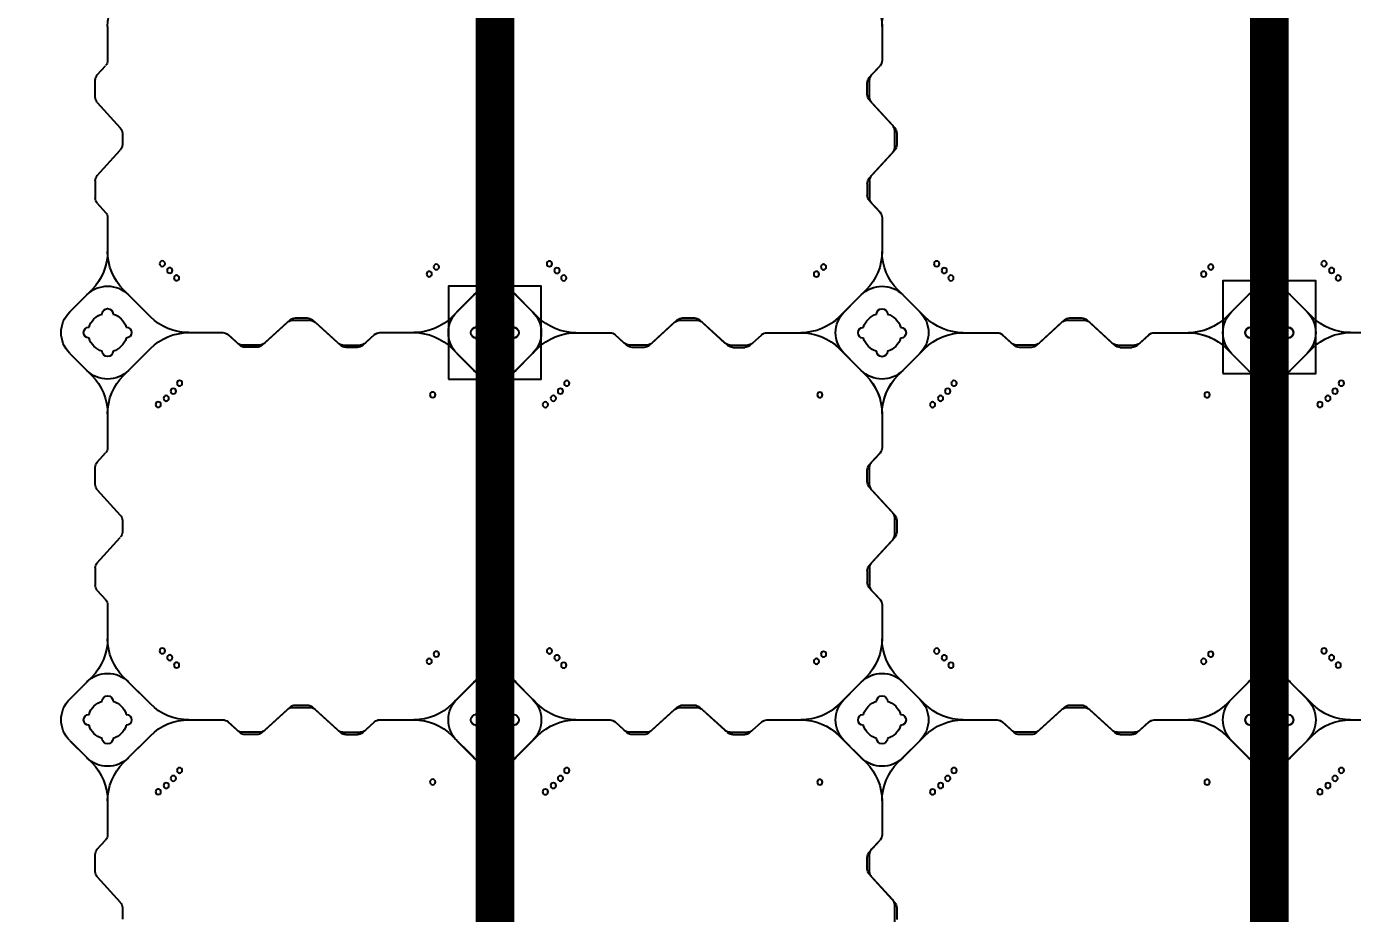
# Model space of a CAD drawing. Header units: millimetres. Extents: x -1612139 to -1260738, y 1141106 to 1536160.
# Drawn here: x -1313624 to -1311911, y 1266061 to 1267207 of the extents above; entities that cross this region are included whole.
import ezdxf

# ---------------------------------------------------------------- set-up
doc = ezdxf.new("R2010")
doc.units = ezdxf.units.MM
doc.header["$LTSCALE"] = 10
doc.layers.get('0').update_dxf_attribs({"linetype": 'CONTINUOUS'})
doc.layers.get('DEFPOINTS').update_dxf_attribs({"linetype": 'CONTINUOUS'})
doc.layers.add('W-FLOAT_BOWL浮筒', color=253, linetype='CONTINUOUS')
doc.styles.add('STANDARD_T3', font='simplex.shx', dxfattribs={"width": 0.7, "bigfont": 'gbcbig.shx'})
doc.dimstyles.new('W&&200', dxfattribs={"dimtxt": 700, "dimasz": 200, "dimexe": 500, "dimexo": 600, "dimgap": 200, "dimtad": 1, "dimdec": 0, "dimzin": 0, "dimdsep": 46, "dimtxsty": 'STANDARD_T3', "dimcen": 0.09, "dimclrd": 1, "dimclre": 1, "dimclrt": 7, "dimazin": 2, "dimtfac": 1, "dimtdec": 0, "dimtix": 1, "dimtmove": 2, "dimatfit": 3, "dimfxl": 100, "dimtolj": 1, "dimtzin": 0, "dimarcsym": 0})

# ---------------------------------------------------------------- blocks, each defined once
blk = doc.blocks.new('蓝色')
at = {"layer": 'W-FLOAT_BOWL浮筒', "color": 5}
for p, q in [((20022.3, -10260.8), (20022.3, -10238.5)), ((20025.3, -10257.3), (20025.3, -10242)), ((20522.3, -10260.8), (20522.3, -10238.5)), ((20525.3, -10257.3), (20525.3, -10242)), ((21022.3, -10260.8), (21022.3, -10238.5)), ((19989.9, -10300.3), (20019.7, -10267.5)), ((19992.9, -10296.8), (20022.7, -10264)), ((20489.9, -10300.3), (20519.7, -10267.5)), ((20492.9, -10296.8), (20522.7, -10264)), ((20989.9, -10300.3), (21019.7, -10267.5)), ((19990.3, -10303.5), (19990.3, -10325.8)), ((20490.3, -10303.5), (20490.3, -10325.8)), ((19987.3, -10307), (19987.3, -10322.3)), ((20487.3, -10307), (20487.3, -10322.3)), ((20987.3, -10307), (20987.3, -10322.3)), ((19989.9, -10329), (20003.7, -10344.2)), ((19992.9, -10332.5), (20003.7, -10344.4)), ((20489.9, -10329), (20503.7, -10344.2)), ((20492.9, -10332.5), (20503.7, -10344.4)), ((20989.9, -10329), (21003.7, -10344.2)), ((20006.3, -10394.9), (20006.3, -10350.9)), ((20006.3, -10394.9), (20006.3, -10351.1)), ((20506.3, -10394.9), (20506.3, -10350.9)), ((20506.3, -10394.9), (20506.3, -10351.1)), ((21006.3, -10394.9), (21006.3, -10350.9)), ((19951.1, -10479.1), (19985.8, -10444.4)), ((19979.5, -10450.8), (19951.2, -10479.1)), ((19957.5, -10472.8), (19985.8, -10444.5)), ((19957.5, -10472.7), (19979.4, -10450.8)), ((20061.6, -10479.1), (20026.8, -10444.4)), ((20055.2, -10472.8), (20026.8, -10444.5)), ((20033.2, -10450.8), (20055.2, -10472.7)), ((20033.2, -10450.8), (20061.5, -10479.1)), ((20451.1, -10479.1), (20485.8, -10444.4)), ((20479.5, -10450.8), (20451.2, -10479.1)), ((20457.5, -10472.8), (20485.8, -10444.5)), ((20457.5, -10472.7), (20479.4, -10450.8)), ((20561.6, -10479.1), (20526.8, -10444.4)), ((20555.2, -10472.8), (20526.8, -10444.5)), ((20533.2, -10450.8), (20555.2, -10472.7)), ((20533.2, -10450.8), (20561.5, -10479.1)), ((20951.1, -10479.1), (20985.8, -10444.4)), ((20979.5, -10450.8), (20951.2, -10479.1)), ((21055.2, -10472.8), (21026.8, -10444.5)), ((21033.2, -10450.8), (21055.2, -10472.7)), ((20173.5, -10486.2), (20161.6, -10497)), ((20177, -10483.2), (20161.8, -10497)), ((20202.5, -10483.6), (20180.2, -10483.6)), ((20199, -10480.6), (20183.7, -10480.6)), ((20205.7, -10483.2), (20238.5, -10513)), ((20209.2, -10486.2), (20242, -10516)), ((20303.5, -10486.2), (20270.7, -10516)), ((20307, -10483.2), (20274.2, -10513)), ((20310.2, -10483.6), (20332.5, -10483.6)), ((20313.7, -10480.6), (20329, -10480.6)), ((20335.7, -10483.2), (20350.9, -10497)), ((20339.2, -10486.2), (20351.1, -10497)), ((20673.5, -10486.2), (20661.6, -10497)), ((20677, -10483.2), (20661.8, -10497)), ((20702.5, -10483.6), (20680.2, -10483.6)), ((20699, -10480.6), (20683.7, -10480.6)), ((20705.7, -10483.2), (20738.5, -10513)), ((20709.2, -10486.2), (20742, -10516)), ((20803.5, -10486.2), (20770.7, -10516)), ((20807, -10483.2), (20774.2, -10513)), ((20810.2, -10483.6), (20832.5, -10483.6)), ((20813.7, -10480.6), (20829, -10480.6)), ((20835.7, -10483.2), (20850.9, -10497)), ((20839.2, -10486.2), (20851.1, -10497)), ((20110.9, -10499.6), (20155.1, -10499.6)), ((20110.9, -10499.6), (20154.9, -10499.6)), ((20357.6, -10499.6), (20401.6, -10499.6)), ((20357.8, -10499.6), (20401.6, -10499.6)), ((20610.9, -10499.6), (20655.1, -10499.6)), ((20610.9, -10499.6), (20654.9, -10499.6)), ((20857.6, -10499.6), (20901.6, -10499.6)), ((20857.8, -10499.6), (20901.6, -10499.6)), ((19985.8, -10554.9), (19951.1, -10520.1)), ((19979.5, -10548.4), (19951.2, -10520.1)), ((19979.4, -10548.4), (19957.5, -10526.5)), ((19957.5, -10526.5), (19985.8, -10554.8)), ((20026.8, -10554.9), (20061.6, -10520.1)), ((20055.2, -10526.5), (20026.8, -10554.8)), ((20033.2, -10548.4), (20061.5, -10520.1)), ((20055.2, -10526.5), (20033.2, -10548.4)), ((20245.2, -10515.6), (20267.5, -10515.6)), ((20248.7, -10518.6), (20264, -10518.6)), ((20485.8, -10554.9), (20451.1, -10520.1)), ((20479.5, -10548.4), (20451.2, -10520.1)), ((20479.4, -10548.4), (20457.5, -10526.5)), ((20457.5, -10526.5), (20485.8, -10554.8)), ((20526.8, -10554.9), (20561.6, -10520.1)), ((20555.2, -10526.5), (20526.8, -10554.8)), ((20533.2, -10548.4), (20561.5, -10520.1)), ((20555.2, -10526.5), (20533.2, -10548.4)), ((20745.2, -10515.6), (20767.5, -10515.6)), ((20748.7, -10518.6), (20764, -10518.6)), ((20985.8, -10554.9), (20951.1, -10520.1)), ((20979.5, -10548.4), (20951.2, -10520.1)), ((21055.2, -10526.5), (21026.8, -10554.8)), ((21055.2, -10526.5), (21033.2, -10548.4)), ((20006.3, -10648.4), (20006.3, -10604.2)), ((20006.3, -10648.2), (20006.3, -10604.2)), ((20506.3, -10648.4), (20506.3, -10604.2)), ((20506.3, -10648.2), (20506.3, -10604.2)), ((21006.3, -10648.4), (21006.3, -10604.2)), ((19989.9, -10670.3), (20003.7, -10655.1)), ((19992.9, -10666.8), (20003.7, -10654.9)), ((20489.9, -10670.3), (20503.7, -10655.1)), ((20492.9, -10666.8), (20503.7, -10654.9)), ((20989.9, -10670.3), (21003.7, -10655.1)), ((19987.3, -10692.3), (19987.3, -10677)), ((19990.3, -10695.8), (19990.3, -10673.5)), ((20487.3, -10692.3), (20487.3, -10677)), ((20490.3, -10695.8), (20490.3, -10673.5)), ((20987.3, -10692.3), (20987.3, -10677)), ((19989.9, -10699), (20019.7, -10731.8)), ((20489.9, -10699), (20519.7, -10731.8)), ((20989.9, -10699), (21019.7, -10731.8)), ((19992.9, -10702.5), (20022.7, -10735.3)), ((20492.9, -10702.5), (20522.7, -10735.3)), ((20022.3, -10760.8), (20022.3, -10738.5)), ((20025.3, -10757.3), (20025.3, -10742)), ((20522.3, -10760.8), (20522.3, -10738.5)), ((20525.3, -10757.3), (20525.3, -10742)), ((21022.3, -10760.8), (21022.3, -10738.5)), ((19989.9, -10800.3), (20019.7, -10767.5)), ((19992.9, -10796.8), (20022.7, -10764)), ((20489.9, -10800.3), (20519.7, -10767.5)), ((20492.9, -10796.8), (20522.7, -10764)), ((20989.9, -10800.3), (21019.7, -10767.5)), ((19987.3, -10807), (19987.3, -10822.3)), ((19990.3, -10803.5), (19990.3, -10825.8)), ((20487.3, -10807), (20487.3, -10822.3)), ((20490.3, -10803.5), (20490.3, -10825.8)), ((20987.3, -10807), (20987.3, -10822.3)), ((19989.9, -10829), (20003.7, -10844.2)), ((19992.9, -10832.5), (20003.7, -10844.4)), ((20489.9, -10829), (20503.7, -10844.2)), ((20492.9, -10832.5), (20503.7, -10844.4)), ((20989.9, -10829), (21003.7, -10844.2)), ((20006.3, -10894.9), (20006.3, -10850.9)), ((20006.3, -10894.9), (20006.3, -10851.1)), ((20506.3, -10894.9), (20506.3, -10850.9)), ((20506.3, -10894.9), (20506.3, -10851.1)), ((21006.3, -10894.9), (21006.3, -10850.9)), ((19951.1, -10979.1), (19985.8, -10944.4)), ((19979.5, -10950.8), (19951.2, -10979.1)), ((19957.5, -10972.8), (19985.8, -10944.5)), ((19957.5, -10972.7), (19979.4, -10950.8)), ((20061.6, -10979.1), (20026.8, -10944.4)), ((20055.2, -10972.8), (20026.8, -10944.5)), ((20033.2, -10950.8), (20055.2, -10972.7)), ((20033.2, -10950.8), (20061.5, -10979.1)), ((20451.1, -10979.1), (20485.8, -10944.4)), ((20479.5, -10950.8), (20451.2, -10979.1)), ((20457.5, -10972.8), (20485.8, -10944.5)), ((20457.5, -10972.7), (20479.4, -10950.8)), ((20561.6, -10979.1), (20526.8, -10944.4)), ((20555.2, -10972.8), (20526.8, -10944.5)), ((20533.2, -10950.8), (20555.2, -10972.7)), ((20533.2, -10950.8), (20561.5, -10979.1)), ((20951.1, -10979.1), (20985.8, -10944.4)), ((20979.5, -10950.8), (20951.2, -10979.1)), ((21055.2, -10972.8), (21026.8, -10944.5)), ((21033.2, -10950.8), (21055.2, -10972.7)), ((20173.5, -10986.2), (20161.6, -10997)), ((20177, -10983.2), (20161.8, -10997)), ((20202.5, -10983.6), (20180.2, -10983.6)), ((20199, -10980.6), (20183.7, -10980.6)), ((20205.7, -10983.2), (20238.5, -11013)), ((20209.2, -10986.2), (20242, -11016)), ((20303.5, -10986.2), (20270.7, -11016)), ((20307, -10983.2), (20274.2, -11013)), ((20310.2, -10983.6), (20332.5, -10983.6)), ((20313.7, -10980.6), (20329, -10980.6)), ((20335.7, -10983.2), (20350.9, -10997)), ((20339.2, -10986.2), (20351.1, -10997)), ((20673.5, -10986.2), (20661.6, -10997)), ((20677, -10983.2), (20661.8, -10997)), ((20702.5, -10983.6), (20680.2, -10983.6)), ((20699, -10980.6), (20683.7, -10980.6)), ((20705.7, -10983.2), (20738.5, -11013)), ((20709.2, -10986.2), (20742, -11016)), ((20803.5, -10986.2), (20770.7, -11016)), ((20807, -10983.2), (20774.2, -11013)), ((20810.2, -10983.6), (20832.5, -10983.6)), ((20813.7, -10980.6), (20829, -10980.6)), ((20835.7, -10983.2), (20850.9, -10997)), ((20839.2, -10986.2), (20851.1, -10997)), ((20110.9, -10999.6), (20155.1, -10999.6)), ((20110.9, -10999.6), (20154.9, -10999.6)), ((20357.6, -10999.6), (20401.6, -10999.6)), ((20357.8, -10999.6), (20401.6, -10999.6)), ((20610.9, -10999.6), (20655.1, -10999.6)), ((20610.9, -10999.6), (20654.9, -10999.6)), ((20857.6, -10999.6), (20901.6, -10999.6)), ((20857.8, -10999.6), (20901.6, -10999.6)), ((19985.8, -11054.9), (19951.1, -11020.1)), ((19979.5, -11048.4), (19951.2, -11020.1)), ((20026.8, -11054.9), (20061.6, -11020.1)), ((20033.2, -11048.4), (20061.5, -11020.1)), ((20245.2, -11015.6), (20267.5, -11015.6)), ((20248.7, -11018.6), (20264, -11018.6)), ((20485.8, -11054.9), (20451.1, -11020.1)), ((20479.5, -11048.4), (20451.2, -11020.1)), ((20526.8, -11054.9), (20561.6, -11020.1)), ((20533.2, -11048.4), (20561.5, -11020.1)), ((20745.2, -11015.6), (20767.5, -11015.6)), ((20748.7, -11018.6), (20764, -11018.6)), ((20985.8, -11054.9), (20951.1, -11020.1)), ((20979.5, -11048.4), (20951.2, -11020.1)), ((19979.4, -11048.4), (19957.5, -11026.5)), ((19957.5, -11026.5), (19985.8, -11054.8)), ((20055.2, -11026.5), (20026.8, -11054.8)), ((20055.2, -11026.5), (20033.2, -11048.4)), ((20479.4, -11048.4), (20457.5, -11026.5)), ((20457.5, -11026.5), (20485.8, -11054.8)), ((20555.2, -11026.5), (20526.8, -11054.8)), ((20555.2, -11026.5), (20533.2, -11048.4)), ((21055.2, -11026.5), (21026.8, -11054.8)), ((21055.2, -11026.5), (21033.2, -11048.4)), ((20006.3, -11148.4), (20006.3, -11104.2)), ((20006.3, -11148.2), (20006.3, -11104.2)), ((20506.3, -11148.4), (20506.3, -11104.2)), ((20506.3, -11148.2), (20506.3, -11104.2)), ((21006.3, -11148.4), (21006.3, -11104.2)), ((19989.9, -11170.3), (20003.7, -11155.1)), ((19992.9, -11166.8), (20003.7, -11154.9)), ((20489.9, -11170.3), (20503.7, -11155.1)), ((20492.9, -11166.8), (20503.7, -11154.9)), ((20989.9, -11170.3), (21003.7, -11155.1)), ((19987.3, -11192.3), (19987.3, -11177)), ((19990.3, -11195.8), (19990.3, -11173.5)), ((20487.3, -11192.3), (20487.3, -11177)), ((20490.3, -11195.8), (20490.3, -11173.5)), ((20987.3, -11192.3), (20987.3, -11177)), ((19989.9, -11199), (20019.7, -11231.8)), ((19992.9, -11202.5), (20022.7, -11235.3)), ((20489.9, -11199), (20519.7, -11231.8)), ((20492.9, -11202.5), (20522.7, -11235.3)), ((20989.9, -11199), (21019.7, -11231.8)), ((20022.3, -11260.8), (20022.3, -11238.5)), ((20025.3, -11257.3), (20025.3, -11242)), ((20522.3, -11260.8), (20522.3, -11238.5)), ((20525.3, -11257.3), (20525.3, -11242)), ((21022.3, -11260.8), (21022.3, -11238.5)), ((19992.9, -11296.8), (20022.7, -11264)), ((20492.9, -11296.8), (20522.7, -11264)), ((19989.9, -11300.3), (20019.7, -11267.5)), ((20489.9, -11300.3), (20519.7, -11267.5)), ((20989.9, -11300.3), (21019.7, -11267.5)), ((19987.3, -11307), (19987.3, -11322.3)), ((19990.3, -11303.5), (19990.3, -11325.8)), ((20487.3, -11307), (20487.3, -11322.3)), ((20490.3, -11303.5), (20490.3, -11325.8)), ((20987.3, -11307), (20987.3, -11322.3)), ((19989.9, -11329), (20003.7, -11344.2)), ((19992.9, -11332.5), (20003.7, -11344.4)), ((20489.9, -11329), (20503.7, -11344.2)), ((20492.9, -11332.5), (20503.7, -11344.4)), ((20989.9, -11329), (21003.7, -11344.2)), ((20006.3, -11394.9), (20006.3, -11350.9)), ((20506.3, -11394.9), (20506.3, -11350.9)), ((21006.3, -11394.9), (21006.3, -11350.9)), ((20006.3, -11394.9), (20006.3, -11351.1)), ((20506.3, -11394.9), (20506.3, -11351.1))]:
    blk.add_line(p, q, dxfattribs=at)
for centre in [(20071.6, -10406.7), (20571.6, -10406.7), (20081.9, -10414.9), (20091.1, -10424.1), (20426, -10419.3), (20581.9, -10414.9), (20591.1, -10424.1), (20926, -10419.3), (20099.2, -10434.3), (20599.2, -10434.3), (20086.6, -10579.9), (20095.3, -10570.2), (20421.6, -10575.2), (20586.6, -10579.9), (20595.3, -10570.2), (20921.6, -10575.2), (20076.9, -10588.6), (20430.8, -10584.4), (20576.9, -10588.6), (20930.8, -10584.4), (20071.6, -10906.7), (20571.6, -10906.7), (20081.9, -10914.9), (20091.1, -10924.1), (20426, -10919.3), (20581.9, -10914.9), (20591.1, -10924.1), (20926, -10919.3), (20099.2, -10934.3), (20599.2, -10934.3), (20086.6, -11079.9), (20095.3, -11070.2), (20421.6, -11075.2), (20586.6, -11079.9), (20595.3, -11070.2), (20921.6, -11075.2), (20076.9, -11088.6), (20430.8, -11084.4), (20576.9, -11088.6), (20930.8, -11084.4)]:
    blk.add_circle(centre, 3.5, dxfattribs=at)
for centre, radius, start, end in [((20012.3, -10260.8), 10, 317.7263, 0), ((20015.3, -10257.3), 10, 317.7263, 0), ((20512.3, -10260.8), 10, 317.7263, 0), ((20515.3, -10257.3), 10, 317.7263, 0), ((21012.3, -10260.8), 10, 317.7263, 0), ((19997.3, -10307), 10, 137.7263, 180), ((20000.3, -10303.5), 10, 137.7263, 180), ((20497.3, -10307), 10, 137.7263, 180), ((20500.3, -10303.5), 10, 137.7263, 180), ((20997.3, -10307), 10, 137.7263, 180), ((19997.3, -10322.3), 10, 180, 222.2737), ((20497.3, -10322.3), 10, 180, 222.2737), ((20997.3, -10322.3), 10, 180, 222.2737), ((20000.3, -10325.8), 10, 180, 222.2737), ((20500.3, -10325.8), 10, 180, 222.2737), ((19996.3, -10350.9), 10, 0, 42.2737), ((19996.3, -10351.1), 10, 0, 42.2737), ((20496.3, -10350.9), 10, 0, 42.2737), ((20496.3, -10351.1), 10, 0, 42.2737), ((20996.3, -10350.9), 10, 0, 42.2737), ((19936.3, -10394.9), 70, 315, 0), ((19936.3, -10395), 70, 315, 0), ((20076.3, -10394.9), 70, 180, 225), ((20076.3, -10395), 70, 180, 225), ((20436.3, -10394.9), 70, 315, 0), ((20436.3, -10395), 70, 315, 0), ((20576.3, -10394.9), 70, 180, 225), ((20576.3, -10395), 70, 180, 225), ((20936.3, -10394.9), 70, 315, 0), ((21076.3, -10395), 70, 180, 225), ((20006.3, -10477.7), 38, 45, 135), ((20006.4, -10477.7), 38, 45, 135), ((20506.3, -10477.7), 38, 45, 135), ((20506.4, -10477.7), 38, 45, 135), ((21006.4, -10477.7), 38, 45, 135), ((19984.4, -10499.6), 38, 135, 225), ((19984.4, -10499.7), 38, 135, 225), ((20006.3, -10499.6), 25, 106.2602, 163.7398), ((20006.3, -10499.6), 25, 106.2602, 163.7398), ((20006.3, -10499.6), 25, 106.2602, 163.7398), ((20006.3, -10499.6), 25, 106.2602, 163.7398), ((20006.3, -10475.6), 7, 0, 180), ((20006.3, -10475.6), 7, 0, 180), ((20006.3, -10475.6), 7, 0, 180), ((20006.3, -10475.6), 7, 0, 180), ((20006.3, -10499.6), 25, 16.2602, 73.7398), ((20006.3, -10499.6), 25, 16.2602, 73.7398), ((20006.3, -10499.6), 25, 16.2602, 73.7398), ((20006.3, -10499.6), 25, 16.2602, 73.7398), ((20028.3, -10499.6), 38, 315, 45), ((20028.3, -10499.7), 38, 315, 45), ((20484.4, -10499.6), 38, 135, 225), ((20484.4, -10499.7), 38, 135, 225), ((20506.3, -10499.6), 25, 106.2602, 163.7398), ((20506.3, -10499.6), 25, 106.2602, 163.7398), ((20506.3, -10499.6), 25, 106.2602, 163.7398), ((20506.3, -10499.6), 25, 106.2602, 163.7398), ((20506.3, -10475.6), 7, 0, 180), ((20506.3, -10475.6), 7, 0, 180), ((20506.3, -10475.6), 7, 0, 180), ((20506.3, -10475.6), 7, 0, 180), ((20506.3, -10499.6), 25, 16.2602, 73.7398), ((20506.3, -10499.6), 25, 16.2602, 73.7398), ((20506.3, -10499.6), 25, 16.2602, 73.7398), ((20506.3, -10499.6), 25, 16.2602, 73.7398), ((20528.3, -10499.6), 38, 315, 45), ((20528.3, -10499.7), 38, 315, 45), ((21006.3, -10499.6), 25, 106.2602, 163.7398), ((21006.3, -10499.6), 25, 106.2602, 163.7398), ((21006.3, -10475.6), 7, 0, 180), ((21006.3, -10475.6), 7, 0, 180), ((21006.3, -10499.6), 25, 16.2602, 73.7398), ((21006.3, -10499.6), 25, 16.2602, 73.7398), ((21028.3, -10499.6), 38, 315, 45), ((21028.3, -10499.7), 38, 315, 45), ((19982.3, -10499.6), 7, 90, 270), ((19982.3, -10499.6), 7, 90, 270), ((19982.3, -10499.6), 7, 90, 270), ((19982.3, -10499.6), 7, 90, 270), ((20030.3, -10499.6), 7, 270, 90), ((20030.3, -10499.6), 7, 270, 90), ((20030.3, -10499.6), 7, 270, 90), ((20030.3, -10499.6), 7, 270, 90), ((20111, -10429.6), 70, 225, 270), ((20111.1, -10429.6), 70, 225, 270), ((20180.2, -10493.6), 10, 90, 132.2737), ((20183.7, -10490.6), 10, 90, 132.2737), ((20199, -10490.6), 10, 47.7263, 90), ((20202.5, -10493.6), 10, 47.7263, 90), ((20310.2, -10493.6), 10, 90, 132.2737), ((20313.7, -10490.6), 10, 90, 132.2737), ((20329, -10490.6), 10, 47.7263, 90), ((20332.5, -10493.6), 10, 47.7263, 90), ((20401.6, -10429.6), 70, 270, 315), ((20401.7, -10429.6), 70, 270, 315), ((20482.3, -10499.6), 7, 90, 270), ((20482.3, -10499.6), 7, 90, 270), ((20482.3, -10499.6), 7, 90, 270), ((20482.3, -10499.6), 7, 90, 270), ((20530.3, -10499.6), 7, 270, 90), ((20530.3, -10499.6), 7, 270, 90), ((20530.3, -10499.6), 7, 270, 90), ((20530.3, -10499.6), 7, 270, 90), ((20611, -10429.6), 70, 225, 270), ((20611.1, -10429.6), 70, 225, 270), ((20680.2, -10493.6), 10, 90, 132.2737), ((20683.7, -10490.6), 10, 90, 132.2737), ((20699, -10490.6), 10, 47.7263, 90), ((20702.5, -10493.6), 10, 47.7263, 90), ((20810.2, -10493.6), 10, 90, 132.2737), ((20813.7, -10490.6), 10, 90, 132.2737), ((20829, -10490.6), 10, 47.7263, 90), ((20832.5, -10493.6), 10, 47.7263, 90), ((20901.6, -10429.6), 70, 270, 315), ((20901.7, -10429.6), 70, 270, 315), ((20982.3, -10499.6), 7, 90, 270), ((20982.3, -10499.6), 7, 90, 270), ((21030.3, -10499.6), 7, 270, 90), ((21030.3, -10499.6), 7, 270, 90), ((20006.3, -10499.6), 25, 196.2602, 253.7398), ((20006.3, -10499.6), 25, 196.2602, 253.7398), ((20006.3, -10499.6), 25, 196.2602, 253.7398), ((20006.3, -10499.6), 25, 196.2602, 253.7398), ((20006.3, -10499.6), 25, 286.2602, 343.7398), ((20006.3, -10499.6), 25, 286.2602, 343.7398), ((20006.3, -10499.6), 25, 286.2602, 343.7398), ((20006.3, -10499.6), 25, 286.2602, 343.7398), ((20111, -10569.6), 70, 90, 135), ((20111.1, -10569.6), 70, 90, 135), ((20154.9, -10489.6), 10, 270, 312.2737), ((20155.1, -10489.6), 10, 270, 312.2737), ((20357.6, -10489.6), 10, 227.7263, 270), ((20357.8, -10489.6), 10, 227.7263, 270), ((20401.6, -10569.6), 70, 45, 90), ((20401.7, -10569.6), 70, 45, 90), ((20506.3, -10499.6), 25, 196.2602, 253.7398), ((20506.3, -10499.6), 25, 196.2602, 253.7398), ((20506.3, -10499.6), 25, 196.2602, 253.7398), ((20506.3, -10499.6), 25, 196.2602, 253.7398), ((20506.3, -10499.6), 25, 286.2602, 343.7398), ((20506.3, -10499.6), 25, 286.2602, 343.7398), ((20506.3, -10499.6), 25, 286.2602, 343.7398), ((20506.3, -10499.6), 25, 286.2602, 343.7398), ((20611, -10569.6), 70, 90, 135), ((20611.1, -10569.6), 70, 90, 135), ((20654.9, -10489.6), 10, 270, 312.2737), ((20655.1, -10489.6), 10, 270, 312.2737), ((20857.6, -10489.6), 10, 227.7263, 270), ((20857.8, -10489.6), 10, 227.7263, 270), ((20901.6, -10569.6), 70, 45, 90), ((20901.7, -10569.6), 70, 45, 90), ((21006.3, -10499.6), 25, 196.2602, 253.7398), ((21006.3, -10499.6), 25, 196.2602, 253.7398), ((21006.3, -10499.6), 25, 286.2602, 343.7398), ((21006.3, -10499.6), 25, 286.2602, 343.7398), ((20006.3, -10523.6), 7, 180, 0), ((20006.3, -10523.6), 7, 180, 0), ((20006.3, -10523.6), 7, 180, 0), ((20006.3, -10523.6), 7, 180, 0), ((20245.2, -10505.6), 10, 227.7263, 270), ((20248.7, -10508.6), 10, 227.7263, 270), ((20264, -10508.6), 10, 270, 312.2737), ((20267.5, -10505.6), 10, 270, 312.2737), ((20506.3, -10523.6), 7, 180, 0), ((20506.3, -10523.6), 7, 180, 0), ((20506.3, -10523.6), 7, 180, 0), ((20506.3, -10523.6), 7, 180, 0), ((20745.2, -10505.6), 10, 227.7263, 270), ((20748.7, -10508.6), 10, 227.7263, 270), ((20764, -10508.6), 10, 270, 312.2737), ((20767.5, -10505.6), 10, 270, 312.2737), ((21006.3, -10523.6), 7, 180, 0), ((21006.3, -10523.6), 7, 180, 0), ((20006.3, -10521.6), 38, 225, 315), ((20006.4, -10521.6), 38, 225, 315), ((19936.3, -10604.3), 70, 0, 45), ((19936.3, -10604.3), 70, 0, 45), ((20076.3, -10604.3), 70, 135, 180), ((20076.3, -10604.3), 70, 135, 180), ((20506.3, -10521.6), 38, 225, 315), ((20506.4, -10521.6), 38, 225, 315), ((20436.3, -10604.3), 70, 0, 45), ((20436.3, -10604.3), 70, 0, 45), ((20576.3, -10604.3), 70, 135, 180), ((20576.3, -10604.3), 70, 135, 180), ((21006.4, -10521.6), 38, 225, 315), ((20936.3, -10604.3), 70, 0, 45), ((21076.3, -10604.3), 70, 135, 180), ((19996.3, -10648.2), 10, 317.7263, 0), ((19996.3, -10648.4), 10, 317.7263, 0), ((20496.3, -10648.2), 10, 317.7263, 0), ((20496.3, -10648.4), 10, 317.7263, 0), ((20996.3, -10648.4), 10, 317.7263, 0), ((19997.3, -10677), 10, 137.7263, 180), ((20000.3, -10673.5), 10, 137.7263, 180), ((20497.3, -10677), 10, 137.7263, 180), ((20500.3, -10673.5), 10, 137.7263, 180), ((20997.3, -10677), 10, 137.7263, 180), ((19997.3, -10692.3), 10, 180, 222.2737), ((20000.3, -10695.8), 10, 180, 222.2737), ((20497.3, -10692.3), 10, 180, 222.2737), ((20500.3, -10695.8), 10, 180, 222.2737), ((20997.3, -10692.3), 10, 180, 222.2737), ((20012.3, -10738.5), 10, 0, 42.2737), ((20512.3, -10738.5), 10, 0, 42.2737), ((21012.3, -10738.5), 10, 0, 42.2737), ((20015.3, -10742), 10, 0, 42.2737), ((20515.3, -10742), 10, 0, 42.2737), ((20012.3, -10760.8), 10, 317.7263, 0), ((20015.3, -10757.3), 10, 317.7263, 0), ((20512.3, -10760.8), 10, 317.7263, 0), ((20515.3, -10757.3), 10, 317.7263, 0), ((21012.3, -10760.8), 10, 317.7263, 0), ((19997.3, -10807), 10, 137.7263, 180), ((20000.3, -10803.5), 10, 137.7263, 180), ((20497.3, -10807), 10, 137.7263, 180), ((20500.3, -10803.5), 10, 137.7263, 180), ((20997.3, -10807), 10, 137.7263, 180), ((19997.3, -10822.3), 10, 180, 222.2737), ((20000.3, -10825.8), 10, 180, 222.2737), ((20497.3, -10822.3), 10, 180, 222.2737), ((20500.3, -10825.8), 10, 180, 222.2737), ((20997.3, -10822.3), 10, 180, 222.2737), ((19996.3, -10850.9), 10, 0, 42.2737), ((19996.3, -10851.1), 10, 0, 42.2737), ((20496.3, -10850.9), 10, 0, 42.2737), ((20496.3, -10851.1), 10, 0, 42.2737), ((20996.3, -10850.9), 10, 0, 42.2737), ((19936.3, -10894.9), 70, 315, 0), ((19936.3, -10895), 70, 315, 0), ((20076.3, -10894.9), 70, 180, 225), ((20076.3, -10895), 70, 180, 225), ((20436.3, -10894.9), 70, 315, 0), ((20436.3, -10895), 70, 315, 0), ((20576.3, -10894.9), 70, 180, 225), ((20576.3, -10895), 70, 180, 225), ((20936.3, -10894.9), 70, 315, 0), ((21076.3, -10895), 70, 180, 225), ((20006.3, -10977.7), 38, 45, 135), ((20006.4, -10977.7), 38, 45, 135), ((20506.3, -10977.7), 38, 45, 135), ((20506.4, -10977.7), 38, 45, 135), ((21006.4, -10977.7), 38, 45, 135), ((19984.4, -10999.6), 38, 135, 225), ((19984.4, -10999.7), 38, 135, 225), ((20006.3, -10975.6), 7, 0, 180), ((20006.3, -10975.6), 7, 0, 180), ((20006.3, -10975.6), 7, 0, 180), ((20006.3, -10975.6), 7, 0, 180), ((20028.3, -10999.6), 38, 315, 45), ((20028.3, -10999.7), 38, 315, 45), ((20484.4, -10999.6), 38, 135, 225), ((20484.4, -10999.7), 38, 135, 225), ((20506.3, -10975.6), 7, 0, 180), ((20506.3, -10975.6), 7, 0, 180), ((20506.3, -10975.6), 7, 0, 180), ((20506.3, -10975.6), 7, 0, 180), ((20528.3, -10999.6), 38, 315, 45), ((20528.3, -10999.7), 38, 315, 45), ((21006.3, -10975.6), 7, 0, 180), ((21006.3, -10975.6), 7, 0, 180), ((21028.3, -10999.6), 38, 315, 45), ((21028.3, -10999.7), 38, 315, 45), ((20006.3, -10999.6), 25, 106.2602, 163.7398), ((20006.3, -10999.6), 25, 106.2602, 163.7398), ((20006.3, -10999.6), 25, 106.2602, 163.7398), ((20006.3, -10999.6), 25, 106.2602, 163.7398), ((20006.3, -10999.6), 25, 16.2602, 73.7398), ((20006.3, -10999.6), 25, 16.2602, 73.7398), ((20006.3, -10999.6), 25, 16.2602, 73.7398), ((20006.3, -10999.6), 25, 16.2602, 73.7398), ((20111, -10929.6), 70, 225, 270), ((20111.1, -10929.6), 70, 225, 270), ((20180.2, -10993.6), 10, 90, 132.2737), ((20183.7, -10990.6), 10, 90, 132.2737), ((20199, -10990.6), 10, 47.7263, 90), ((20202.5, -10993.6), 10, 47.7263, 90), ((20310.2, -10993.6), 10, 90, 132.2737), ((20313.7, -10990.6), 10, 90, 132.2737), ((20329, -10990.6), 10, 47.7263, 90), ((20332.5, -10993.6), 10, 47.7263, 90), ((20401.6, -10929.6), 70, 270, 315), ((20401.7, -10929.6), 70, 270, 315), ((20506.3, -10999.6), 25, 106.2602, 163.7398), ((20506.3, -10999.6), 25, 106.2602, 163.7398), ((20506.3, -10999.6), 25, 106.2602, 163.7398), ((20506.3, -10999.6), 25, 106.2602, 163.7398), ((20506.3, -10999.6), 25, 16.2602, 73.7398), ((20506.3, -10999.6), 25, 16.2602, 73.7398), ((20506.3, -10999.6), 25, 16.2602, 73.7398), ((20506.3, -10999.6), 25, 16.2602, 73.7398), ((20611, -10929.6), 70, 225, 270), ((20611.1, -10929.6), 70, 225, 270), ((20680.2, -10993.6), 10, 90, 132.2737), ((20683.7, -10990.6), 10, 90, 132.2737), ((20699, -10990.6), 10, 47.7263, 90), ((20702.5, -10993.6), 10, 47.7263, 90), ((20810.2, -10993.6), 10, 90, 132.2737), ((20813.7, -10990.6), 10, 90, 132.2737), ((20829, -10990.6), 10, 47.7263, 90), ((20832.5, -10993.6), 10, 47.7263, 90), ((20901.6, -10929.6), 70, 270, 315), ((20901.7, -10929.6), 70, 270, 315), ((21006.3, -10999.6), 25, 106.2602, 163.7398), ((21006.3, -10999.6), 25, 106.2602, 163.7398), ((21006.3, -10999.6), 25, 16.2602, 73.7398), ((21006.3, -10999.6), 25, 16.2602, 73.7398), ((19982.3, -10999.6), 7, 90, 270), ((19982.3, -10999.6), 7, 90, 270), ((19982.3, -10999.6), 7, 90, 270), ((19982.3, -10999.6), 7, 90, 270), ((20006.3, -10999.6), 25, 196.2602, 253.7398), ((20006.3, -10999.6), 25, 196.2602, 253.7398), ((20006.3, -10999.6), 25, 196.2602, 253.7398), ((20006.3, -10999.6), 25, 196.2602, 253.7398), ((20006.3, -10999.6), 25, 286.2602, 343.7398), ((20006.3, -10999.6), 25, 286.2602, 343.7398), ((20006.3, -10999.6), 25, 286.2602, 343.7398), ((20006.3, -10999.6), 25, 286.2602, 343.7398), ((20030.3, -10999.6), 7, 270, 90), ((20030.3, -10999.6), 7, 270, 90), ((20030.3, -10999.6), 7, 270, 90), ((20030.3, -10999.6), 7, 270, 90), ((20111, -11069.6), 70, 90, 135), ((20111.1, -11069.6), 70, 90, 135), ((20154.9, -10989.6), 10, 270, 312.2737), ((20155.1, -10989.6), 10, 270, 312.2737), ((20357.6, -10989.6), 10, 227.7263, 270), ((20357.8, -10989.6), 10, 227.7263, 270), ((20401.6, -11069.6), 70, 45, 90), ((20401.7, -11069.6), 70, 45, 90), ((20482.3, -10999.6), 7, 90, 270), ((20482.3, -10999.6), 7, 90, 270), ((20482.3, -10999.6), 7, 90, 270), ((20482.3, -10999.6), 7, 90, 270), ((20506.3, -10999.6), 25, 196.2602, 253.7398), ((20506.3, -10999.6), 25, 196.2602, 253.7398), ((20506.3, -10999.6), 25, 196.2602, 253.7398), ((20506.3, -10999.6), 25, 196.2602, 253.7398), ((20506.3, -10999.6), 25, 286.2602, 343.7398), ((20506.3, -10999.6), 25, 286.2602, 343.7398), ((20506.3, -10999.6), 25, 286.2602, 343.7398), ((20506.3, -10999.6), 25, 286.2602, 343.7398), ((20530.3, -10999.6), 7, 270, 90), ((20530.3, -10999.6), 7, 270, 90), ((20530.3, -10999.6), 7, 270, 90), ((20530.3, -10999.6), 7, 270, 90), ((20611, -11069.6), 70, 90, 135), ((20611.1, -11069.6), 70, 90, 135), ((20654.9, -10989.6), 10, 270, 312.2737), ((20655.1, -10989.6), 10, 270, 312.2737), ((20857.6, -10989.6), 10, 227.7263, 270), ((20857.8, -10989.6), 10, 227.7263, 270), ((20901.6, -11069.6), 70, 45, 90), ((20901.7, -11069.6), 70, 45, 90), ((20982.3, -10999.6), 7, 90, 270), ((20982.3, -10999.6), 7, 90, 270), ((21006.3, -10999.6), 25, 196.2602, 253.7398), ((21006.3, -10999.6), 25, 196.2602, 253.7398), ((21006.3, -10999.6), 25, 286.2602, 343.7398), ((21006.3, -10999.6), 25, 286.2602, 343.7398), ((21030.3, -10999.6), 7, 270, 90), ((21030.3, -10999.6), 7, 270, 90), ((20006.3, -11023.6), 7, 180, 0), ((20006.3, -11023.6), 7, 180, 0), ((20006.3, -11023.6), 7, 180, 0), ((20006.3, -11023.6), 7, 180, 0), ((20245.2, -11005.6), 10, 227.7263, 270), ((20248.7, -11008.6), 10, 227.7263, 270), ((20264, -11008.6), 10, 270, 312.2737), ((20267.5, -11005.6), 10, 270, 312.2737), ((20506.3, -11023.6), 7, 180, 0), ((20506.3, -11023.6), 7, 180, 0), ((20506.3, -11023.6), 7, 180, 0), ((20506.3, -11023.6), 7, 180, 0), ((20745.2, -11005.6), 10, 227.7263, 270), ((20748.7, -11008.6), 10, 227.7263, 270), ((20764, -11008.6), 10, 270, 312.2737), ((20767.5, -11005.6), 10, 270, 312.2737), ((21006.3, -11023.6), 7, 180, 0), ((21006.3, -11023.6), 7, 180, 0), ((20006.3, -11021.6), 38, 225, 315), ((20006.4, -11021.6), 38, 225, 315), ((19936.3, -11104.3), 70, 0, 45), ((19936.3, -11104.3), 70, 0, 45), ((20076.3, -11104.3), 70, 135, 180), ((20076.3, -11104.3), 70, 135, 180), ((20506.3, -11021.6), 38, 225, 315), ((20506.4, -11021.6), 38, 225, 315), ((20436.3, -11104.3), 70, 0, 45), ((20436.3, -11104.3), 70, 0, 45), ((20576.3, -11104.3), 70, 135, 180), ((20576.3, -11104.3), 70, 135, 180), ((21006.4, -11021.6), 38, 225, 315), ((20936.3, -11104.3), 70, 0, 45), ((21076.3, -11104.3), 70, 135, 180), ((19996.3, -11148.2), 10, 317.7263, 0), ((19996.3, -11148.4), 10, 317.7263, 0), ((20496.3, -11148.2), 10, 317.7263, 0), ((20496.3, -11148.4), 10, 317.7263, 0), ((20996.3, -11148.4), 10, 317.7263, 0), ((19997.3, -11177), 10, 137.7263, 180), ((20000.3, -11173.5), 10, 137.7263, 180), ((20497.3, -11177), 10, 137.7263, 180), ((20500.3, -11173.5), 10, 137.7263, 180), ((20997.3, -11177), 10, 137.7263, 180), ((19997.3, -11192.3), 10, 180, 222.2737), ((20000.3, -11195.8), 10, 180, 222.2737), ((20497.3, -11192.3), 10, 180, 222.2737), ((20500.3, -11195.8), 10, 180, 222.2737), ((20997.3, -11192.3), 10, 180, 222.2737), ((20012.3, -11238.5), 10, 0, 42.2737), ((20015.3, -11242), 10, 0, 42.2737), ((20512.3, -11238.5), 10, 0, 42.2737), ((20515.3, -11242), 10, 0, 42.2737), ((21012.3, -11238.5), 10, 0, 42.2737), ((20012.3, -11260.8), 10, 317.7263, 0), ((20015.3, -11257.3), 10, 317.7263, 0), ((20512.3, -11260.8), 10, 317.7263, 0), ((20515.3, -11257.3), 10, 317.7263, 0), ((21012.3, -11260.8), 10, 317.7263, 0), ((20000.3, -11303.5), 10, 137.7263, 180), ((20500.3, -11303.5), 10, 137.7263, 180), ((19997.3, -11307), 10, 137.7263, 180), ((20497.3, -11307), 10, 137.7263, 180), ((20997.3, -11307), 10, 137.7263, 180), ((19997.3, -11322.3), 10, 180, 222.2737), ((20000.3, -11325.8), 10, 180, 222.2737), ((20497.3, -11322.3), 10, 180, 222.2737), ((20500.3, -11325.8), 10, 180, 222.2737), ((20997.3, -11322.3), 10, 180, 222.2737), ((19996.3, -11350.9), 10, 0, 42.2737), ((19996.3, -11351.1), 10, 0, 42.2737), ((20496.3, -11350.9), 10, 0, 42.2737), ((20496.3, -11351.1), 10, 0, 42.2737), ((20996.3, -11350.9), 10, 0, 42.2737), ((19936.3, -11394.9), 70, 315, 0), ((20076.3, -11394.9), 70, 180, 225), ((20436.3, -11394.9), 70, 315, 0), ((20576.3, -11394.9), 70, 180, 225), ((20936.3, -11394.9), 70, 315, 0)]:
    blk.add_arc(centre, radius, start, end, dxfattribs=at)
blk = doc.blocks.new('橙色')
at = {"layer": 'W-FLOAT_BOWL浮筒', "color": 30}
for p, q in [((20516, -9761.1), (20516, -9738.9)), ((20019, -9757.6), (20019, -9742.4)), ((21519, -9757.6), (21519, -9742.4)), ((19986.6, -9797.1), (20016.4, -9764.4)), ((20483.6, -9800.6), (20513.4, -9767.9)), ((21486.6, -9797.1), (21516.4, -9764.4)), ((19984, -9803.9), (19984, -9826.1)), ((20481, -9807.4), (20481, -9822.6)), ((21484, -9803.9), (21484, -9826.1)), ((19986.6, -9832.9), (19997.4, -9844.7)), ((20483.6, -9829.4), (20497.4, -9844.5)), ((21486.6, -9832.9), (21497.4, -9844.7)), ((20000, -9895.3), (20000, -9851.5)), ((20500, -9895.3), (20500, -9851.3)), ((21500, -9895.3), (21500, -9851.5)), ((19951.2, -9973.2), (19979.5, -9944.8)), ((20055.2, -9979.5), (20020.5, -9944.8)), ((20444.8, -9979.5), (20479.5, -9944.8)), ((20548.8, -9973.2), (20520.5, -9944.8)), ((21451.2, -9973.2), (21479.5, -9944.8)), ((21555.2, -9979.5), (21520.5, -9944.8)), ((19951.2, -9973.1), (19973.1, -9951.2)), ((20026.8, -9951.2), (20055.2, -9979.5)), ((20473.2, -9951.2), (20444.8, -9979.5)), ((20526.9, -9951.2), (20548.8, -9973.1)), ((21451.2, -9973.1), (21473.1, -9951.2)), ((21526.8, -9951.2), (21555.2, -9979.5)), ((20192.6, -9981), (20177.4, -9981)), ((20307.4, -9981), (20322.6, -9981)), ((20167.1, -9986.6), (20155.3, -9997.4)), ((20170.6, -9983.6), (20155.5, -9997.4)), ((20196.1, -9984), (20173.9, -9984)), ((20199.4, -9983.6), (20232.1, -10013.4)), ((20202.9, -9986.6), (20235.6, -10016.4)), ((20297.1, -9986.6), (20264.4, -10016.4)), ((20300.6, -9983.6), (20267.9, -10013.4)), ((20303.9, -9984), (20326.1, -9984)), ((20329.4, -9983.6), (20344.5, -9997.4)), ((20332.9, -9986.6), (20344.7, -9997.4)), ((20104.6, -10000), (20148.7, -10000)), ((20104.6, -10000), (20148.5, -10000)), ((20351.3, -10000), (20395.3, -10000)), ((20351.5, -10000), (20395.3, -10000)), ((21604.6, -10000), (21648.7, -10000)), ((21604.6, -10000), (21648.5, -10000)), ((19951.2, -10026.8), (19979.5, -10055.2)), ((19973.1, -10048.8), (19951.2, -10026.9)), ((20020.5, -10055.2), (20055.2, -10020.5)), ((20026.8, -10048.8), (20055.2, -10020.5)), ((20238.9, -10016), (20261.1, -10016)), ((20242.4, -10019), (20257.6, -10019)), ((20473.2, -10048.8), (20444.8, -10020.5)), ((20479.5, -10055.2), (20444.8, -10020.5)), ((20548.8, -10026.8), (20520.5, -10055.2)), ((20548.8, -10026.9), (20526.9, -10048.8)), ((21451.2, -10026.8), (21479.5, -10055.2)), ((21473.1, -10048.8), (21451.2, -10026.9)), ((21520.5, -10055.2), (21555.2, -10020.5)), ((21526.8, -10048.8), (21555.2, -10020.5)), ((20000, -10148.5), (20000, -10104.6)), ((20500, -10148.7), (20500, -10104.6)), ((21500, -10148.5), (21500, -10104.6)), ((19986.6, -10167.1), (19997.4, -10155.3)), ((20483.6, -10170.6), (20497.4, -10155.5)), ((21486.6, -10167.1), (21497.4, -10155.3)), ((19984, -10196.1), (19984, -10173.9)), ((20481, -10192.6), (20481, -10177.4)), ((21484, -10196.1), (21484, -10173.9)), ((19986.6, -10202.9), (20016.4, -10235.6)), ((20483.6, -10199.4), (20513.4, -10232.1)), ((21486.6, -10202.9), (21516.4, -10235.6)), ((20019, -10257.6), (20019, -10242.4)), ((20516, -10261.1), (20516, -10238.9)), ((21519, -10257.6), (21519, -10242.4)), ((19986.6, -10297.1), (20016.4, -10264.4)), ((20483.6, -10300.6), (20513.4, -10267.9)), ((21486.6, -10297.1), (21516.4, -10264.4)), ((19984, -10303.9), (19984, -10326.1)), ((21484, -10303.9), (21484, -10326.1)), ((20481, -10307.4), (20481, -10322.6)), ((19986.6, -10332.9), (19997.4, -10344.7)), ((20483.6, -10329.4), (20497.4, -10344.5)), ((21486.6, -10332.9), (21497.4, -10344.7)), ((20000, -10395.3), (20000, -10351.5)), ((20500, -10395.3), (20500, -10351.3)), ((21500, -10395.3), (21500, -10351.5)), ((19951.2, -10473.2), (19979.5, -10444.8)), ((19951.2, -10473.1), (19973.1, -10451.2)), ((20055.2, -10479.5), (20020.5, -10444.8)), ((20026.8, -10451.2), (20055.2, -10479.5)), ((20444.8, -10479.5), (20479.5, -10444.8)), ((20473.2, -10451.2), (20444.8, -10479.5)), ((20548.8, -10473.2), (20520.5, -10444.8)), ((20526.9, -10451.2), (20548.8, -10473.1)), ((21451.2, -10473.2), (21479.5, -10444.8)), ((21451.2, -10473.1), (21473.1, -10451.2)), ((21555.2, -10479.5), (21520.5, -10444.8)), ((21526.8, -10451.2), (21555.2, -10479.5)), ((20167.1, -10486.6), (20155.3, -10497.4)), ((20170.6, -10483.6), (20155.5, -10497.4)), ((20196.1, -10484), (20173.9, -10484)), ((20192.6, -10481), (20177.4, -10481)), ((20199.4, -10483.6), (20232.1, -10513.4)), ((20202.9, -10486.6), (20235.6, -10516.4)), ((20297.1, -10486.6), (20264.4, -10516.4)), ((20300.6, -10483.6), (20267.9, -10513.4)), ((20303.9, -10484), (20326.1, -10484)), ((20307.4, -10481), (20322.6, -10481)), ((20329.4, -10483.6), (20344.5, -10497.4)), ((20332.9, -10486.6), (20344.7, -10497.4)), ((20104.6, -10500), (20148.7, -10500)), ((20104.6, -10500), (20148.5, -10500)), ((20351.3, -10500), (20395.3, -10500)), ((20351.5, -10500), (20395.3, -10500)), ((21604.6, -10500), (21648.7, -10500)), ((21604.6, -10500), (21648.5, -10500)), ((19951.2, -10526.8), (19979.5, -10555.2)), ((19973.1, -10548.8), (19951.2, -10526.9)), ((20020.5, -10555.2), (20055.2, -10520.5)), ((20026.8, -10548.8), (20055.2, -10520.5)), ((20238.9, -10516), (20261.1, -10516)), ((20242.4, -10519), (20257.6, -10519)), ((20473.2, -10548.8), (20444.8, -10520.5)), ((20479.5, -10555.2), (20444.8, -10520.5)), ((20548.8, -10526.8), (20520.5, -10555.2)), ((20548.8, -10526.9), (20526.9, -10548.8)), ((21451.2, -10526.8), (21479.5, -10555.2)), ((21473.1, -10548.8), (21451.2, -10526.9)), ((21520.5, -10555.2), (21555.2, -10520.5)), ((21526.8, -10548.8), (21555.2, -10520.5)), ((20000, -10648.5), (20000, -10604.6)), ((20500, -10648.7), (20500, -10604.6)), ((21500, -10648.5), (21500, -10604.6)), ((19986.6, -10667.1), (19997.4, -10655.3)), ((20483.6, -10670.6), (20497.4, -10655.5)), ((21486.6, -10667.1), (21497.4, -10655.3)), ((19984, -10696.1), (19984, -10673.9)), ((20481, -10692.6), (20481, -10677.4)), ((21484, -10696.1), (21484, -10673.9)), ((20483.6, -10699.4), (20513.4, -10732.1)), ((19986.6, -10702.9), (20016.4, -10735.6)), ((21486.6, -10702.9), (21516.4, -10735.6)), ((20019, -10757.6), (20019, -10742.4)), ((20516, -10761.1), (20516, -10738.9)), ((21519, -10757.6), (21519, -10742.4)), ((19986.6, -10797.1), (20016.4, -10764.4)), ((20483.6, -10800.6), (20513.4, -10767.9)), ((21486.6, -10797.1), (21516.4, -10764.4)), ((19984, -10803.9), (19984, -10826.1)), ((20481, -10807.4), (20481, -10822.6)), ((21484, -10803.9), (21484, -10826.1)), ((19986.6, -10832.9), (19997.4, -10844.7)), ((20483.6, -10829.4), (20497.4, -10844.5)), ((21486.6, -10832.9), (21497.4, -10844.7)), ((20000, -10895.3), (20000, -10851.5)), ((20500, -10895.3), (20500, -10851.3)), ((21500, -10895.3), (21500, -10851.5))]:
    blk.add_line(p, q, dxfattribs=at)
for centre in [(20065.3, -9907.1), (20075.6, -9915.2), (21565.3, -9907.1), (21575.6, -9915.2), (20084.8, -9924.4), (20419.7, -9919.7), (21584.8, -9924.4), (20092.9, -9934.7), (21592.9, -9934.7), (20080.3, -10080.3), (20089, -10070.6), (20415.2, -10075.6), (20424.4, -10084.8), (21580.3, -10080.3), (21589, -10070.6), (20070.6, -10089), (21570.6, -10089), (20065.3, -10407.1), (21565.3, -10407.1), (20075.6, -10415.2), (20084.8, -10424.4), (20419.7, -10419.7), (21575.6, -10415.2), (21584.8, -10424.4), (20092.9, -10434.7), (21592.9, -10434.7), (20080.3, -10580.3), (20089, -10570.6), (20415.2, -10575.6), (21580.3, -10580.3), (21589, -10570.6), (20070.6, -10589), (20424.4, -10584.8), (21570.6, -10589)]:
    blk.add_circle(centre, 3.5, dxfattribs=at)
for centre, radius, start, end in [((20009, -9757.6), 10, 317.7263, 0), ((21509, -9757.6), 10, 317.7263, 0), ((20506, -9761.1), 10, 317.7263, 0), ((19994, -9803.9), 10, 137.7263, 180), ((20491, -9807.4), 10, 137.7263, 180), ((21494, -9803.9), 10, 137.7263, 180), ((19994, -9826.1), 10, 180, 222.2737), ((20491, -9822.6), 10, 180, 222.2737), ((21494, -9826.1), 10, 180, 222.2737), ((19990, -9851.5), 10, 0, 42.2737), ((20490, -9851.3), 10, 0, 42.2737), ((21490, -9851.5), 10, 0, 42.2737), ((19930, -9895.3), 70, 315, 0), ((20070, -9895.3), 70, 180, 225), ((20430, -9895.3), 70, 315, 0), ((20570, -9895.3), 70, 180, 225), ((21430, -9895.3), 70, 315, 0), ((21570, -9895.3), 70, 180, 225), ((20000, -9978), 38, 45, 135), ((20500, -9978), 38, 45, 135), ((21500, -9978), 38, 45, 135), ((19978, -10000), 38, 135, 225), ((19978, -10000), 38, 135, 225), ((20000, -10000), 25, 106.2602, 163.7398), ((20000, -10000), 25, 106.2602, 163.7398), ((20000, -9976), 7, 0, 180), ((20000, -9976), 7, 0, 180), ((20000, -10000), 25, 16.2602, 73.7398), ((20000, -10000), 25, 16.2602, 73.7398), ((20104.7, -9930), 70, 225, 270), ((20104.7, -9930), 70, 225, 270), ((20177.4, -9991), 10, 90, 132.2737), ((20192.6, -9991), 10, 47.7263, 90), ((20307.4, -9991), 10, 90, 132.2737), ((20322.6, -9991), 10, 47.7263, 90), ((20395.3, -9930), 70, 270, 315), ((20395.3, -9930), 70, 270, 315), ((20500, -10000), 25, 106.2602, 163.7398), ((20500, -10000), 25, 106.2602, 163.7398), ((20500, -9976), 7, 0, 180), ((20500, -9976), 7, 0, 180), ((20500, -10000), 25, 16.2602, 73.7398), ((20500, -10000), 25, 16.2602, 73.7398), ((20522, -10000), 38, 315, 45), ((20522, -10000), 38, 315, 45), ((21478, -10000), 38, 135, 225), ((21478, -10000), 38, 135, 225), ((21500, -10000), 25, 106.2602, 163.7398), ((21500, -10000), 25, 106.2602, 163.7398), ((21500, -9976), 7, 0, 180), ((21500, -9976), 7, 0, 180), ((21500, -10000), 25, 16.2602, 73.7398), ((21500, -10000), 25, 16.2602, 73.7398), ((21604.7, -9930), 70, 225, 270), ((21604.7, -9930), 70, 225, 270), ((19976, -10000), 7, 90, 270), ((19976, -10000), 7, 90, 270), ((20024, -10000), 7, 270, 90), ((20024, -10000), 7, 270, 90), ((20148.5, -9990), 10, 270, 312.2737), ((20148.7, -9990), 10, 270, 312.2737), ((20173.9, -9994), 10, 90, 132.2737), ((20196.1, -9994), 10, 47.7263, 90), ((20303.9, -9994), 10, 90, 132.2737), ((20326.1, -9994), 10, 47.7263, 90), ((20351.3, -9990), 10, 227.7263, 270), ((20351.5, -9990), 10, 227.7263, 270), ((20476, -10000), 7, 90, 270), ((20476, -10000), 7, 90, 270), ((20524, -10000), 7, 270, 90), ((20524, -10000), 7, 270, 90), ((21476, -10000), 7, 90, 270), ((21476, -10000), 7, 90, 270), ((21524, -10000), 7, 270, 90), ((21524, -10000), 7, 270, 90), ((20000, -10000), 25, 196.2602, 253.7398), ((20000, -10000), 25, 196.2602, 253.7398), ((20000, -10000), 25, 286.2602, 343.7398), ((20000, -10000), 25, 286.2602, 343.7398), ((20104.7, -10070), 70, 90, 135), ((20104.7, -10070), 70, 90, 135), ((20238.9, -10006), 10, 227.7263, 270), ((20261.1, -10006), 10, 270, 312.2737), ((20395.3, -10070), 70, 45, 90), ((20395.3, -10070), 70, 45, 90), ((20500, -10000), 25, 196.2602, 253.7398), ((20500, -10000), 25, 196.2602, 253.7398), ((20500, -10000), 25, 286.2602, 343.7398), ((20500, -10000), 25, 286.2602, 343.7398), ((21500, -10000), 25, 196.2602, 253.7398), ((21500, -10000), 25, 196.2602, 253.7398), ((21500, -10000), 25, 286.2602, 343.7398), ((21500, -10000), 25, 286.2602, 343.7398), ((21604.7, -10070), 70, 90, 135), ((21604.7, -10070), 70, 90, 135), ((20000, -10024), 7, 180, 0), ((20000, -10024), 7, 180, 0), ((20242.4, -10009), 10, 227.7263, 270), ((20257.6, -10009), 10, 270, 312.2737), ((20500, -10024), 7, 180, 0), ((20500, -10024), 7, 180, 0), ((21500, -10024), 7, 180, 0), ((21500, -10024), 7, 180, 0), ((20000, -10022), 38, 225, 315), ((20500, -10022), 38, 225, 315), ((21500, -10022), 38, 225, 315), ((19930, -10104.7), 70, 0, 45), ((20070, -10104.7), 70, 135, 180), ((20430, -10104.7), 70, 0, 45), ((20570, -10104.7), 70, 135, 180), ((21430, -10104.7), 70, 0, 45), ((21570, -10104.7), 70, 135, 180), ((19990, -10148.5), 10, 317.7263, 0), ((20490, -10148.7), 10, 317.7263, 0), ((21490, -10148.5), 10, 317.7263, 0), ((19994, -10173.9), 10, 137.7263, 180), ((21494, -10173.9), 10, 137.7263, 180), ((20491, -10177.4), 10, 137.7263, 180), ((19994, -10196.1), 10, 180, 222.2737), ((20491, -10192.6), 10, 180, 222.2737), ((21494, -10196.1), 10, 180, 222.2737), ((20009, -10242.4), 10, 0, 42.2737), ((20506, -10238.9), 10, 0, 42.2737), ((21509, -10242.4), 10, 0, 42.2737), ((20009, -10257.6), 10, 317.7263, 0), ((20506, -10261.1), 10, 317.7263, 0), ((21509, -10257.6), 10, 317.7263, 0), ((19994, -10303.9), 10, 137.7263, 180), ((20491, -10307.4), 10, 137.7263, 180), ((21494, -10303.9), 10, 137.7263, 180), ((20491, -10322.6), 10, 180, 222.2737), ((19994, -10326.1), 10, 180, 222.2737), ((21494, -10326.1), 10, 180, 222.2737), ((19990, -10351.5), 10, 0, 42.2737), ((20490, -10351.3), 10, 0, 42.2737), ((21490, -10351.5), 10, 0, 42.2737), ((19930, -10395.3), 70, 315, 0), ((20070, -10395.3), 70, 180, 225), ((20430, -10395.3), 70, 315, 0), ((20570, -10395.3), 70, 180, 225), ((21430, -10395.3), 70, 315, 0), ((21570, -10395.3), 70, 180, 225), ((20000, -10478), 38, 45, 135), ((20500, -10478), 38, 45, 135), ((21500, -10478), 38, 45, 135), ((19978, -10500), 38, 135, 225), ((19978, -10500), 38, 135, 225), ((20000, -10500), 25, 106.2602, 163.7398), ((20000, -10500), 25, 106.2602, 163.7398), ((20000, -10476), 7, 0, 180), ((20000, -10476), 7, 0, 180), ((20000, -10500), 25, 16.2602, 73.7398), ((20000, -10500), 25, 16.2602, 73.7398), ((20500, -10500), 25, 106.2602, 163.7398), ((20500, -10500), 25, 106.2602, 163.7398), ((20500, -10476), 7, 0, 180), ((20500, -10476), 7, 0, 180), ((20500, -10500), 25, 16.2602, 73.7398), ((20500, -10500), 25, 16.2602, 73.7398), ((20522, -10500), 38, 315, 45), ((20522, -10500), 38, 315, 45), ((21478, -10500), 38, 135, 225), ((21478, -10500), 38, 135, 225), ((21500, -10500), 25, 106.2602, 163.7398), ((21500, -10500), 25, 106.2602, 163.7398), ((21500, -10476), 7, 0, 180), ((21500, -10476), 7, 0, 180), ((21500, -10500), 25, 16.2602, 73.7398), ((21500, -10500), 25, 16.2602, 73.7398), ((19976, -10500), 7, 90, 270), ((19976, -10500), 7, 90, 270), ((20024, -10500), 7, 270, 90), ((20024, -10500), 7, 270, 90), ((20104.7, -10430), 70, 225, 270), ((20104.7, -10430), 70, 225, 270), ((20173.9, -10494), 10, 90, 132.2737), ((20177.4, -10491), 10, 90, 132.2737), ((20192.6, -10491), 10, 47.7263, 90), ((20196.1, -10494), 10, 47.7263, 90), ((20303.9, -10494), 10, 90, 132.2737), ((20307.4, -10491), 10, 90, 132.2737), ((20322.6, -10491), 10, 47.7263, 90), ((20326.1, -10494), 10, 47.7263, 90), ((20395.3, -10430), 70, 270, 315), ((20395.3, -10430), 70, 270, 315), ((20476, -10500), 7, 90, 270), ((20476, -10500), 7, 90, 270), ((20524, -10500), 7, 270, 90), ((20524, -10500), 7, 270, 90), ((21476, -10500), 7, 90, 270), ((21476, -10500), 7, 90, 270), ((21524, -10500), 7, 270, 90), ((21524, -10500), 7, 270, 90), ((21604.7, -10430), 70, 225, 270), ((21604.7, -10430), 70, 225, 270), ((20000, -10500), 25, 196.2602, 253.7398), ((20000, -10500), 25, 196.2602, 253.7398), ((20000, -10500), 25, 286.2602, 343.7398), ((20000, -10500), 25, 286.2602, 343.7398), ((20104.7, -10570), 70, 90, 135), ((20104.7, -10570), 70, 90, 135), ((20148.5, -10490), 10, 270, 312.2737), ((20148.7, -10490), 10, 270, 312.2737), ((20351.3, -10490), 10, 227.7263, 270), ((20351.5, -10490), 10, 227.7263, 270), ((20395.3, -10570), 70, 45, 90), ((20395.3, -10570), 70, 45, 90), ((20500, -10500), 25, 196.2602, 253.7398), ((20500, -10500), 25, 196.2602, 253.7398), ((20500, -10500), 25, 286.2602, 343.7398), ((20500, -10500), 25, 286.2602, 343.7398), ((21500, -10500), 25, 196.2602, 253.7398), ((21500, -10500), 25, 196.2602, 253.7398), ((21500, -10500), 25, 286.2602, 343.7398), ((21500, -10500), 25, 286.2602, 343.7398), ((21604.7, -10570), 70, 90, 135), ((21604.7, -10570), 70, 90, 135), ((20000, -10524), 7, 180, 0), ((20000, -10524), 7, 180, 0), ((20238.9, -10506), 10, 227.7263, 270), ((20242.4, -10509), 10, 227.7263, 270), ((20257.6, -10509), 10, 270, 312.2737), ((20261.1, -10506), 10, 270, 312.2737), ((20500, -10524), 7, 180, 0), ((20500, -10524), 7, 180, 0), ((21500, -10524), 7, 180, 0), ((21500, -10524), 7, 180, 0), ((20000, -10522), 38, 225, 315), ((19930, -10604.7), 70, 0, 45), ((20070, -10604.7), 70, 135, 180), ((20500, -10522), 38, 225, 315), ((20430, -10604.7), 70, 0, 45), ((20570, -10604.7), 70, 135, 180), ((21500, -10522), 38, 225, 315), ((21430, -10604.7), 70, 0, 45), ((21570, -10604.7), 70, 135, 180), ((19990, -10648.5), 10, 317.7263, 0), ((20490, -10648.7), 10, 317.7263, 0), ((21490, -10648.5), 10, 317.7263, 0), ((19994, -10673.9), 10, 137.7263, 180), ((20491, -10677.4), 10, 137.7263, 180), ((21494, -10673.9), 10, 137.7263, 180), ((19994, -10696.1), 10, 180, 222.2737), ((20491, -10692.6), 10, 180, 222.2737), ((21494, -10696.1), 10, 180, 222.2737), ((20506, -10738.9), 10, 0, 42.2737), ((20009, -10742.4), 10, 0, 42.2737), ((21509, -10742.4), 10, 0, 42.2737), ((20009, -10757.6), 10, 317.7263, 0), ((20506, -10761.1), 10, 317.7263, 0), ((21509, -10757.6), 10, 317.7263, 0), ((19994, -10803.9), 10, 137.7263, 180), ((20491, -10807.4), 10, 137.7263, 180), ((21494, -10803.9), 10, 137.7263, 180), ((19994, -10826.1), 10, 180, 222.2737), ((20491, -10822.6), 10, 180, 222.2737), ((21494, -10826.1), 10, 180, 222.2737), ((19990, -10851.5), 10, 0, 42.2737), ((20490, -10851.3), 10, 0, 42.2737), ((21490, -10851.5), 10, 0, 42.2737), ((20070, -10895.3), 70, 180, 225), ((20430, -10895.3), 70, 315, 0), ((21570, -10895.3), 70, 180, 225)]:
    blk.add_arc(centre, radius, start, end, dxfattribs=at)
blk = doc.blocks.new('*D183')
at = {"color": 1, "lineweight": -2, "transparency": 16777216}
for p, q in [((-1333518.8, 1271320.9), (-1333518.8, 1271920.9)), ((-1311518.8, 1271320.9), (-1311518.8, 1271920.9)), ((-1333318.8, 1271420.9), (-1311718.8, 1271420.9))]:
    blk.add_line(p, q, dxfattribs=at)
at = {"color": 1, "transparency": 16777216}
for points in [[(-1333318.8, 1271454.3), (-1333318.8, 1271387.6), (-1333518.8, 1271420.9)], [(-1311718.8, 1271454.3), (-1311718.8, 1271387.6), (-1311518.8, 1271420.9)]]:
    blk.add_solid(points, dxfattribs=at)
at = {"layer": 'DEFPOINTS', "color": 0, "transparency": 16777216}
for p in [(-1311518.8, 1271420.9), (-1333518.8, 1256311.5), (-1311518.8, 1253811.5)]:
    blk.add_point(p, dxfattribs=at)
at = {"color": 7, "transparency": 16777216, "insert": (-1321828.2, 1271970.9), "char_height": 700, "attachment_point": 5, "style": 'STANDARD_T3'}
blk.add_mtext('\\A1;22000', dxfattribs=at)
blk = doc.blocks.new('LGZ')
at = {"color": 6}
blk.add_lwpolyline([(-60, -60), (60, -60), (60, 60), (-60, 60)], close=True, dxfattribs=at)

msp = doc.modelspace()

# ---------------------------------------------------------------- linework, layer by layer
at = {"color": 6, "const_width": 50}
msp.add_lwpolyline([(-1333018.8, 1255811.5), (-1324018.8, 1255811.5), (-1324018.8, 1267811.5), (-1323018.8, 1267811.5), (-1323018.8, 1255811.5), (-1313018.8, 1255811.5), (-1313018.8, 1267811.5), (-1312018.8, 1267811.5), (-1312018.8, 1253811.5)], dxfattribs=at)

# ---------------------------------------------------------------- block references
at = {"xscale": -1, "rotation": 180}
for name, p in [('橙色', (-1333518.8, 1256311.5)), ('蓝色', (-1333025.2, 1255811.8))]:
    msp.add_blockref(name, p, dxfattribs=at)
for p in [(-1313018.8, 1266811.5), (-1312018.8, 1266818.5)]:
    msp.add_blockref('LGZ', p)

# ---------------------------------------------------------------- dimensions: what is measured, and where the dimension line sits
dim = msp.add_linear_dim(base=(-1311518.8, 1271420.9), p1=(-1333518.8, 1256311.5), p2=(-1311518.8, 1253811.5), dimstyle='W&&200', override={"dimfxlon": 1})
dim.commit()
dim.dimension.update_dxf_attribs({"geometry": '*D183', "text_midpoint": (-1321828.2, 1271970.9), "dimtype": 160})

doc.saveas('drawing.dxf')
